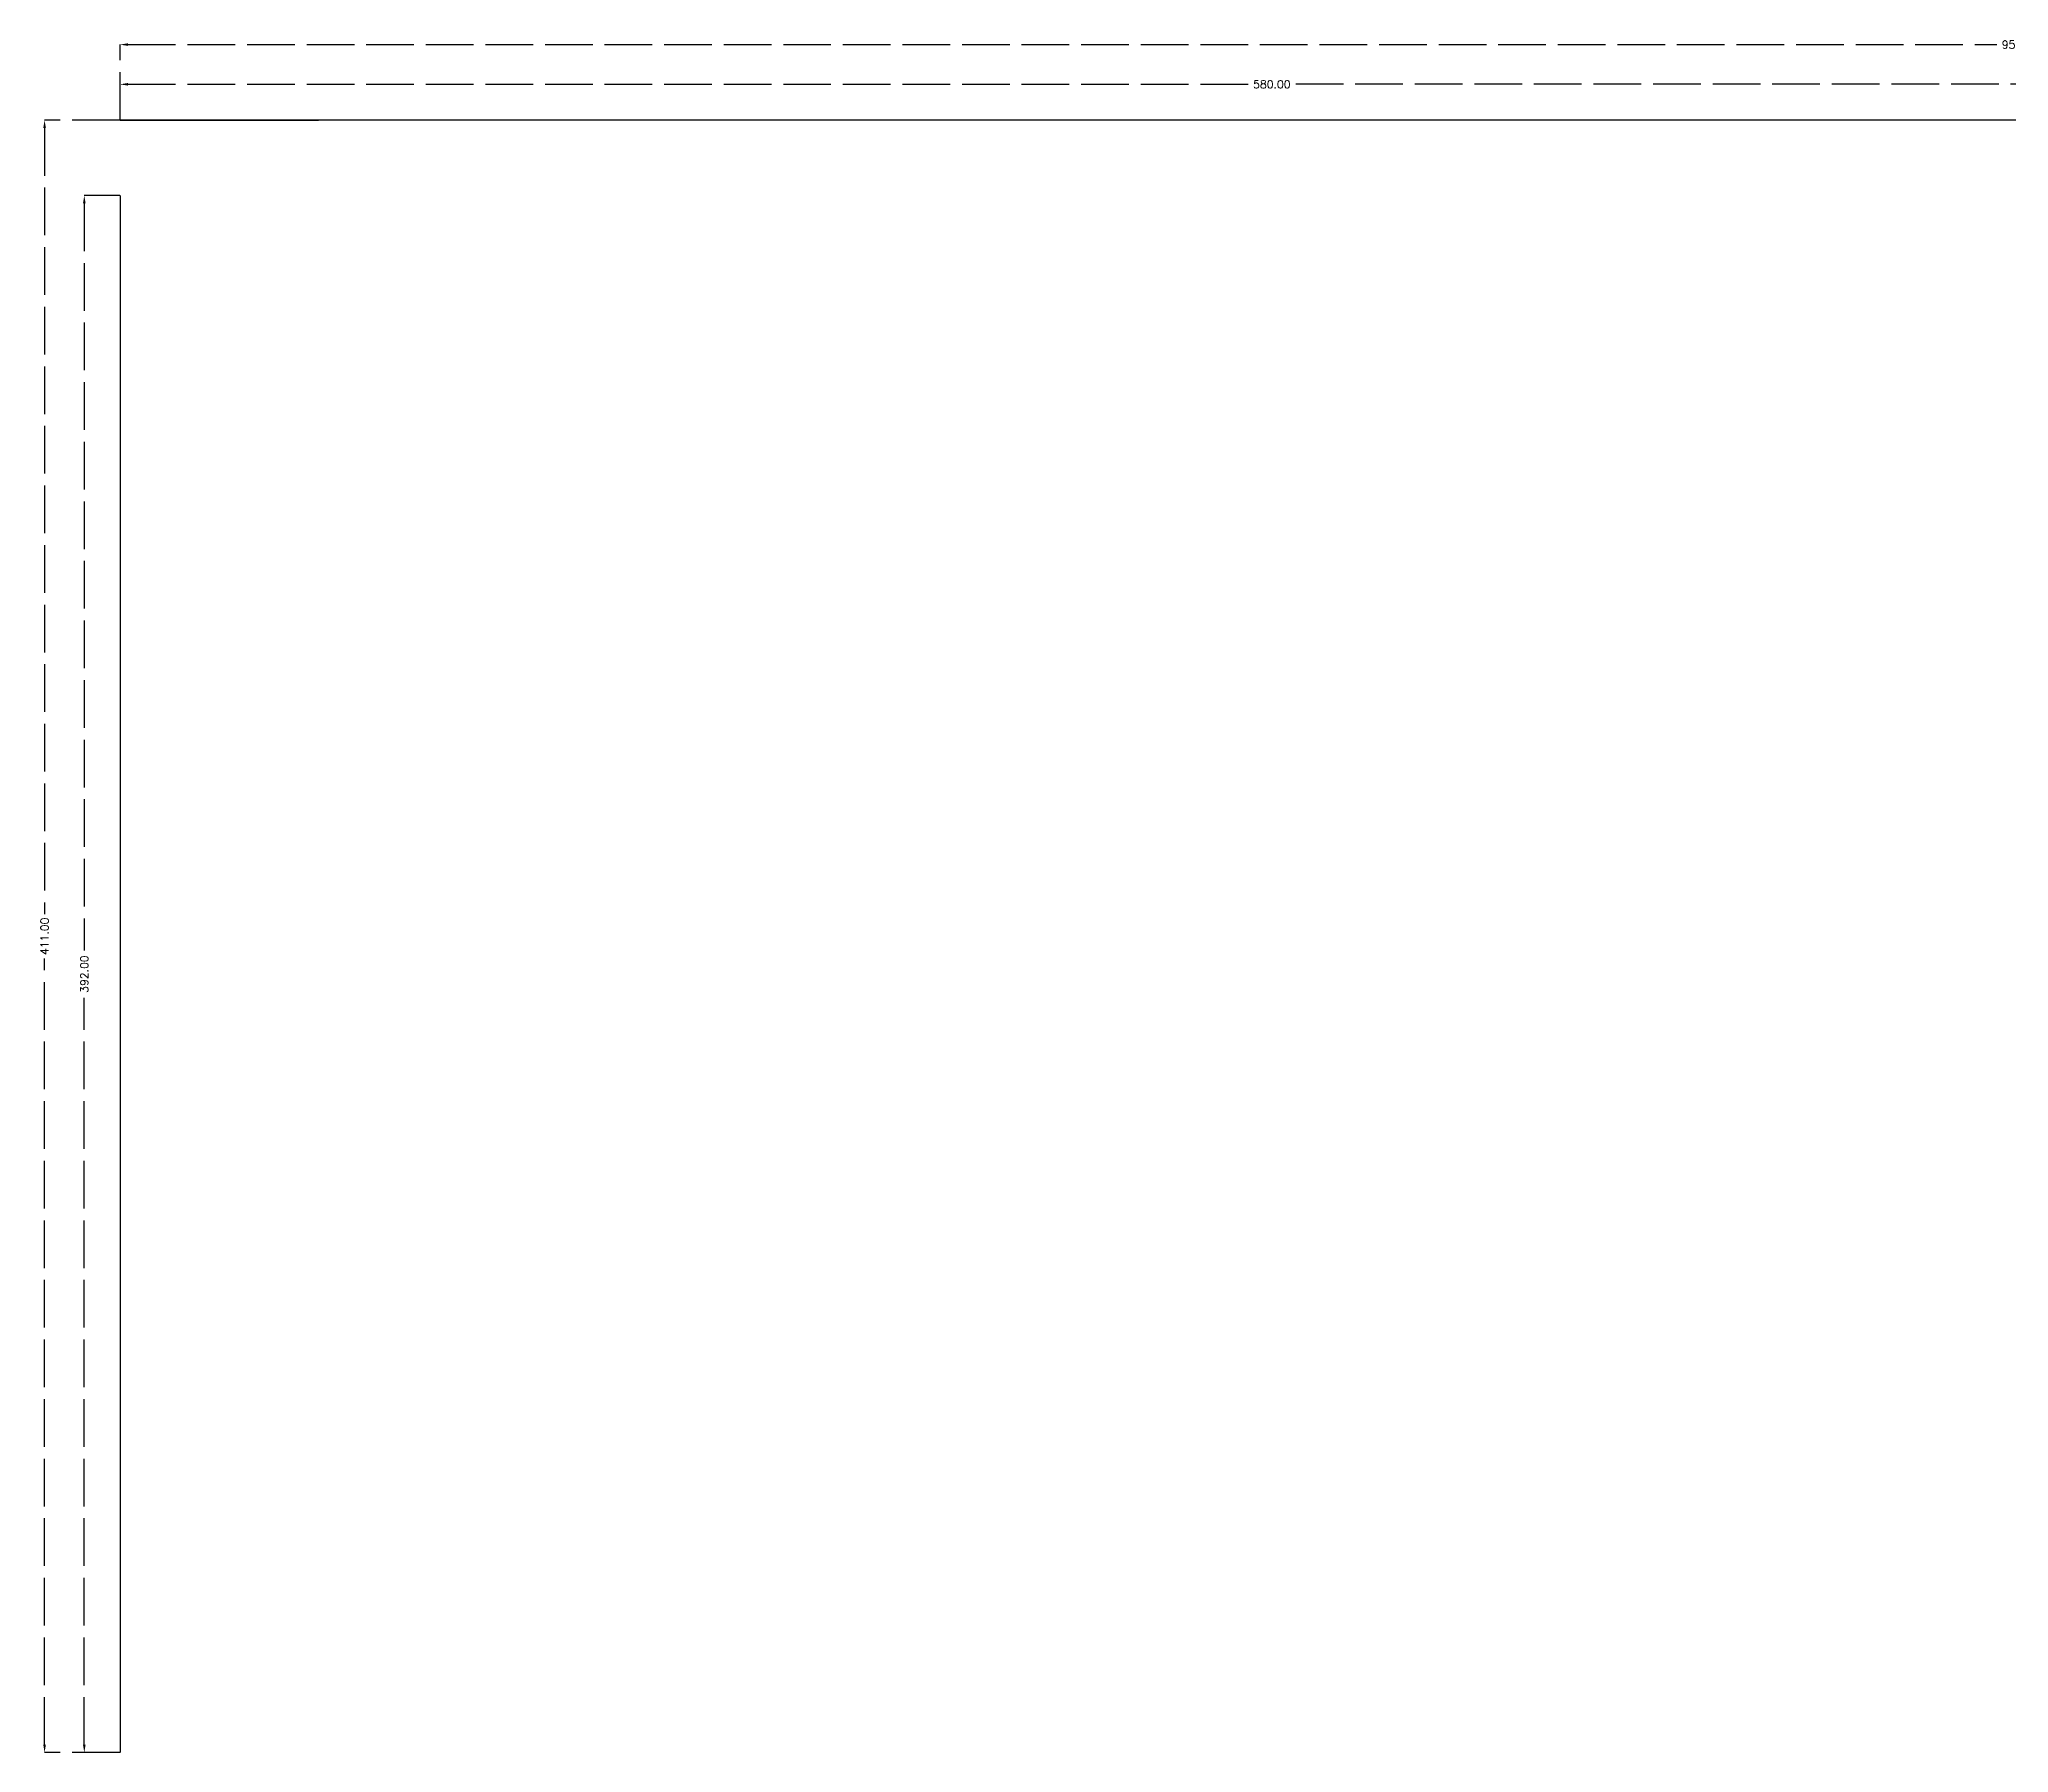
# Model space of a CAD drawing. Header units: inches. Extents: x -20 to 971, y 0 to 431.
# Drawn here: x -20.3 to 475.5, y 0 to 431.3 of the extents above; entities that cross this region are included whole.
import ezdxf

# ---------------------------------------------------------------- set-up
doc = ezdxf.new("R2010")
doc.units = ezdxf.units.IN
doc.linetypes.add('ACAD_ISO02W100', pattern=[15, 12, -3])
doc.layers.add('L0.5', color=7, linetype='Continuous')
doc.layers.add('Przekroje', color=2, linetype='ACAD_ISO02W100')
doc.styles.get("Standard").update_dxf_attribs({"font": 'simplex.shx', "bigfont": '@extfont2.shx'})
doc.dimstyles.get("Standard").update_dxf_attribs({"dimtxt": 2, "dimasz": 2, "dimexe": 0.05, "dimexo": 0.05, "dimgap": 1, "dimtad": 0, "dimzin": 0, "dimdsep": 46, "dimtxsty": 'Standard', "dimcen": 2, "dimadec": 0, "dimazin": 3, "dimtfac": 1, "dimtofl": 0, "dimtmove": 0, "dimatfit": 3, "dimfxl": 1, "dimtolj": 1, "dimtzin": 0, "dimarcsym": 0})

# ---------------------------------------------------------------- blocks, each defined once
blk = doc.blocks.new('*D4')
at = {"layer": 'Przekroje', "color": 0, "lineweight": -2, "transparency": 16777216}
for p, q in [((-0.05, 411), (-19.05, 411)), ((-19, 409), (-19, 211.07)), ((-19, 2), (-19, 199.93)), ((-0.05, 0), (-19.05, 0))]:
    blk.add_line(p, q, dxfattribs=at)
at = {"layer": 'Przekroje', "color": 0, "transparency": 16777216}
for points in [[(-19.33, 409), (-18.67, 409), (-19, 411)], [(-19.33, 2), (-18.67, 2), (-19, 0)]]:
    blk.add_solid(points, dxfattribs=at)
at = {"layer": 'Przekroje', "color": 0, "transparency": 16777216, "insert": (-19, 205.5), "char_height": 2, "attachment_point": 5, "rotation": 90}
blk.add_mtext('\\A1;411.00', dxfattribs=at)
blk = doc.blocks.new('*D5')
at = {"layer": 'Przekroje', "color": 0, "lineweight": -2, "transparency": 16777216}
for p, q in [((-0.05, 392), (-9.05, 392)), ((-9, 390), (-9, 201.95)), ((-9, 2), (-9, 190.05)), ((-0.05, 0), (-9.05, 0))]:
    blk.add_line(p, q, dxfattribs=at)
at = {"layer": 'Przekroje', "color": 0, "transparency": 16777216}
for points in [[(-9.33, 390), (-8.67, 390), (-9, 392)], [(-9.33, 2), (-8.67, 2), (-9, 0)]]:
    blk.add_solid(points, dxfattribs=at)
at = {"layer": 'Przekroje', "color": 0, "transparency": 16777216, "insert": (-9, 196), "char_height": 2, "attachment_point": 5, "rotation": 90}
blk.add_mtext('\\A1;392.00', dxfattribs=at)
blk = doc.blocks.new('*D7')
at = {"layer": 'Przekroje', "color": 0, "lineweight": -2, "transparency": 16777216}
for p, q in [((0, 411.05), (0, 430.05)), ((2, 430), (472.55, 430)), ((955, 430), (484.45, 430)), ((957, 411.05), (957, 430.05))]:
    blk.add_line(p, q, dxfattribs=at)
at = {"layer": 'Przekroje', "color": 0, "transparency": 16777216}
for points in [[(2, 430.33), (2, 429.67), (0, 430)], [(955, 430.33), (955, 429.67), (957, 430)]]:
    blk.add_solid(points, dxfattribs=at)
at = {"layer": 'Przekroje', "color": 0, "transparency": 16777216, "insert": (478.5, 430), "char_height": 2, "attachment_point": 5}
blk.add_mtext('\\A1;957.00', dxfattribs=at)
blk = doc.blocks.new('*D8')
at = {"layer": 'Przekroje', "color": 0, "lineweight": -2, "transparency": 16777216}
for p, q in [((0, 411.05), (0, 420.05)), ((2, 420), (284.05, 420)), ((578, 420), (295.95, 420)), ((580, 411.05), (580, 420.05))]:
    blk.add_line(p, q, dxfattribs=at)
at = {"layer": 'Przekroje', "color": 0, "transparency": 16777216}
for points in [[(2, 420.33), (2, 419.67), (0, 420)], [(578, 420.33), (578, 419.67), (580, 420)]]:
    blk.add_solid(points, dxfattribs=at)
at = {"layer": 'Przekroje', "color": 0, "transparency": 16777216, "insert": (290, 420), "char_height": 2, "attachment_point": 5}
blk.add_mtext('\\A1;580.00', dxfattribs=at)

msp = doc.modelspace()

# ---------------------------------------------------------------- linework, layer by layer
at = {"layer": 'L0.5'}
for p, q in [((0, 411, 86), (0, 411, 524)), ((0, 411, 524), (50, 411, 524)), ((957, 411, 624), (0, 411, 624)), ((0, 411, 624), (0, 411, 524)), ((0, 411, 196), (50, 411, 196)), ((0, 392), (0, 392)), ((0, 392), (0, 0))]:
    msp.add_line(p, q, dxfattribs=at)

# ---------------------------------------------------------------- dimensions: what is measured, and where the dimension line sits
at = {"layer": 'Przekroje'}
for base, p1, p2, picture, middle in [((957, 430), (0, 411), (957, 411), '*D7', (478.5, 430)), ((0, 420), (580, 411), (0, 411), '*D8', (290, 420))]:
    dim = msp.add_linear_dim(base=base, p1=p1, p2=p2, dimstyle='Standard', dxfattribs=at)
    dim.commit()
    dim.dimension.update_dxf_attribs({"geometry": picture, "text_midpoint": middle})
for base, p1, p2, picture, middle in [((-19, 0), (0, 411), (0, 0), '*D4', (-19, 205.5)), ((-9, 392), (0, 0), (0, 392), '*D5', (-9, 196))]:
    dim = msp.add_linear_dim(base=base, p1=p1, p2=p2, angle=90, dimstyle='Standard', dxfattribs=at)
    dim.commit()
    dim.dimension.update_dxf_attribs({"geometry": picture, "text_midpoint": middle})

doc.saveas('drawing.dxf')
